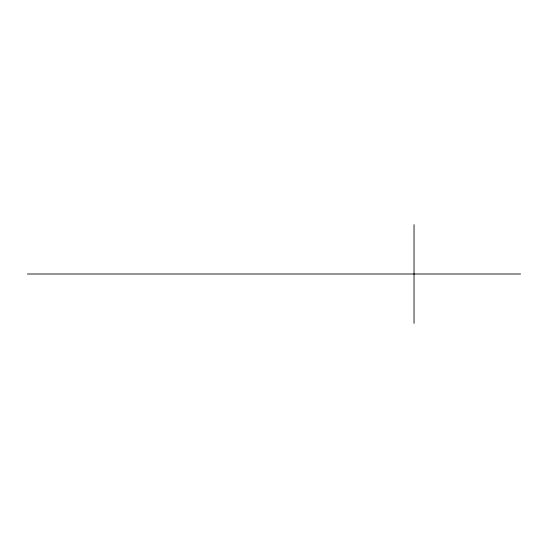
<?xml version="1.0" encoding="UTF-8"?>
<svg xmlns="http://www.w3.org/2000/svg" width="548" height="548" viewBox="0 0 548 548"><rect width="100%" height="100%" fill="white"/><g stroke="black" fill="none" stroke-linecap="round" stroke-linejoin="round"><path stroke-width="0.82" d="M27.4 274L520.6 274M414.035 224.68L414.035 323.32"/></g></svg>
